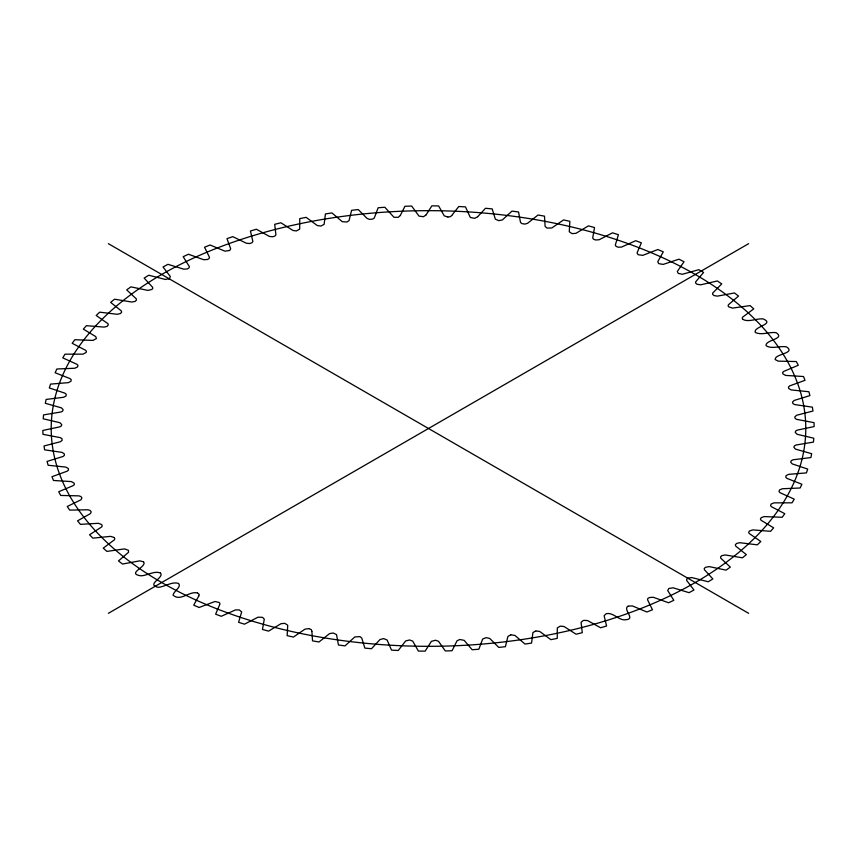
<?xml version="1.0" encoding="UTF-8"?>
<svg xmlns="http://www.w3.org/2000/svg" width="857" height="857" viewBox="0 0 857 857"><rect width="100%" height="100%" fill="white"/><g stroke="black" fill="none" stroke-linecap="round" stroke-linejoin="round"><path stroke-width="1.29" d="M311.884 631.352L312.526 640.854L318.965 641.989L329.581 633.602L333.244 633.002L336.522 634.619L338.461 645.01L345.028 645.889L354.809 636.944L359.972 636.633L361.729 638.004L364.846 648.106L371.499 648.717L379.983 639.558L383.368 638.658M311.884 631.298L311.348 629.649L309.184 628.749M113.927 537.403L110.564 536.364L92.835 538.142L89.567 534.747L101.64 526.959L102.283 525.769L101.533 524.473L98.298 523.295L80.408 524.355L77.559 520.831L90.467 513.6L91.206 511.779L89.985 510.386L87.875 509.786L69.674 510.108L67.253 506.476L81.008 499.781L81.951 497.928L80.912 496.546L78.876 495.86L60.686 495.453L58.715 491.736L73.327 485.565L74.377 484.484L74.109 483.123L71.377 481.591L53.488 480.477L51.977 476.696L67.296 471.125L68.506 470.032L68.314 468.533L65.839 467.076L48.121 465.255L47.071 461.409L63.022 456.481L64.361 455.431L64.329 453.867L62.058 452.378L44.607 449.839L44.028 445.972L60.344 441.751L62.175 440.337L61.929 438.655L60.354 437.648L42.968 434.328L42.85 430.439L59.84 426.84L61.415 425.908L61.758 424.611L59.861 422.705L43.204 418.794L43.557 414.906L61.04 411.971L62.625 411.135L63.15 409.667L61.468 407.868L45.314 403.293L45.571 402.008L46.139 399.437L63.622 397.273L66 395.988L66.268 394.37L65.025 393.213L49.288 387.921L50.574 384.107L68.389 382.64L70.917 381.29L71.26 379.801L70.178 378.665L55.116 372.752L56.862 368.992L74.805 368.242L77.526 366.946L78.008 365.532L77.066 364.354L62.765 357.851L64.961 354.177L83.054 354.145L86.182 352.431L86.428 351.327L85.529 350.256L72.192 343.293L74.827 339.715L93.102 340.4L96.413 338.536L95.748 336.587L83.354 329.152L85.379 326.838L86.418 325.681L104.126 327.106L107.114 326.367L108.325 324.899L107.843 323.571L96.198 315.494L99.669 312.162L117.163 314.283L120.387 313.576L121.651 312.194L121.308 310.909L110.66 302.382L114.527 299.2L131.828 302.039L135.095 301.407L136.445 300.121L136.263 298.825L126.675 289.891L130.917 286.87L147.94 290.416L151.893 289.42L152.782 288.434L152.567 287.256L144.158 278.075L148.754 275.226L165.412 279.468L169.59 278.482L170.307 276.49L163.023 266.988L167.951 264.331L183.859 269.194L187.362 268.916L189.065 267.866L189.343 266.581L183.184 256.693L188.422 254.24L203.698 259.725L207.49 259.489L209.108 258.568L209.472 257.282L204.544 247.234L210.061 244.995L224.93 251.165L229.772 250.437L230.672 248.755L226.987 238.653L232.761 236.65L246.484 243.27L249.901 243.517L252.065 242.692L252.879 241.47L250.415 230.994L256.414 229.237L269.387 236.425L272.783 236.757L275.022 235.986L275.911 234.797L274.711 224.309L280.914 222.788L292.987 230.49L296.436 230.929L299.693 229.119L299.757 218.61L306.131 217.346L317.315 225.562L320.947 226.034L324.117 224.363L325.435 213.939L331.938 212.932L342.254 221.663L346.935 222.017L349.067 220.592L351.606 210.308L358.226 209.569L367.128 218.449L369.496 219.381L372.591 219.113L374.263 218.074L378.162 207.748L384.847 207.265L393.995 217.292L398.226 217.324L400.283 215.568M400.348 215.386L404.954 206.258L411.681 206.055L419.03 216.135L423.508 216.682L426.111 214.882M426.165 214.764L431.864 205.851L438.602 205.916L444.247 215.846L447.804 217.025M219.649 604.763L219.96 603.521L219.199 602.492L214.957 601.507L199.103 607.484L193.725 605.149L198.738 596.097M219.553 604.935L215.632 614.169L221.288 616.29L235.493 609.916L239.307 609.927L241.674 611.93L238.589 622.289L244.481 624.175L258.053 617.179L262.553 617.361L264.299 619.14L262.467 629.466L266.527 630.57L268.573 631.116L281.096 623.66L284.781 623.339L287.727 625.224L287.149 635.669L293.437 637.062L305.038 629.124L308.67 628.652M451.81 215.493L450.396 216.66L448.029 217.035M452.035 215.128L458.752 206.526L465.469 206.869L470.311 217.442L474.617 218.342L477.628 216.778M198.91 595.861L199.22 594.329L197.581 593.033M477.713 216.66L485.501 208.283L492.154 208.894L495.357 219.178L498.806 220.656L502.406 219.906L511.972 211.111L518.539 211.99L520.542 222.499L522.009 223.634L524.934 224.084L527.569 223.302L538.035 215.011L544.474 216.146L545.127 226.462L547.098 228.091L551.801 227.962L563.563 219.938L569.851 221.331L569.273 231.776L572.122 233.64L575.904 233.34L588.427 225.884L594.533 227.534L592.701 237.989L593.515 239.199L595.615 239.981L599.118 239.756L612.519 232.825L618.411 234.711L615.326 245.006L615.99 246.302L618.079 247.202L621.507 247.084L635.712 240.71L641.368 242.831L637.051 252.911L638.101 254.69L642.761 255.354L657.897 249.516L663.275 251.851L657.758 261.739L658.744 263.645L663.168 264.406L678.969 259.189L684.047 261.739L677.351 271.38L678.176 273.362L682.418 274.261L698.819 269.687L703.576 272.44L695.691 281.846L695.638 283.078L696.987 284.213L700.651 284.824L717.341 280.957L721.765 283.892L712.681 293.073L712.649 294.38L714.127 295.611L717.448 296.126L734.47 292.955L738.52 296.061L728.493 304.685L728.075 305.842L728.771 306.881L732.521 308.102L750.1 305.606L753.764 308.863L742.73 317.069L742.162 318.14L742.74 319.265M160.313 572.969C154.421 570.494 147.265 575.647 140.859 575.808C126.043 573.504 147.211 566.948 143.655 561.913M143.44 561.774L139.766 560.853L122.53 564.045L118.48 560.939L128.507 552.315L128.464 550.333L124.586 548.898L106.9 551.394L103.236 548.137L114.335 539.878L114.838 538.732L114.152 537.628M108.368 613.323L748.632 243.677M168.829 278.932L169.365 278.621M688.096 578.111L691.792 577.564L708.246 581.774L712.842 578.925L704.4 569.691L704.272 568.448L705.547 567.291L709.168 566.606L726.083 570.13L730.325 567.109L720.737 558.175L720.555 556.879L721.84 555.647L725.172 554.961L742.473 557.8L746.34 554.618L735.692 546.091L735.349 544.806L736.549 543.467L739.73 542.706L757.331 544.838L760.802 541.506L749.211 533.483L748.643 532.283L749.468 530.997L752.767 529.894L770.582 531.319L773.646 527.848L761.048 520.263L760.405 519.01L761.22 517.66L764.23 516.589L782.173 517.285L784.808 513.707L771.321 506.648L770.529 505.426L771.225 503.98L774.053 502.855L792.039 502.823L794.235 499.149L779.934 492.646L778.992 491.468L779.549 489.936L782.302 488.747L800.138 488.008L801.884 484.248L786.822 478.335L785.73 477.135L786.148 475.592L788.719 474.35L806.426 472.893L807.712 469.079L792.232 463.894L790.668 462.127L791.268 460.67L793.068 459.791L810.861 457.563L811.686 453.707L795.532 449.132L793.85 447.333L794.321 445.919L795.96 445.029L813.443 442.094L813.796 438.206L797.139 434.295L795.242 432.389L795.628 431.039L797.16 430.16L814.15 426.561L814.032 422.672L796.742 419.384L795.157 418.462L794.771 416.973L796.56 415.281L812.972 411.028L812.393 407.161L794.739 404.579L793.046 403.711L792.479 402.126L794.16 400.455L809.929 395.591L809.586 394.306L808.879 391.745L791.161 389.924L788.686 388.467L788.472 387.032L789.618 385.918L805.023 380.304L803.512 376.523L785.623 375.409L782.891 373.877L782.623 372.516L783.673 371.435L798.285 365.264L796.314 361.547L778.231 361.151L775.392 359.672M687.871 578.239L686.661 579.268L686.661 580.457L693.977 590.012L689.049 592.669L673.045 587.784L668.814 588.491L667.699 590.537L673.816 600.307L672.081 601.132L668.578 602.76L653.302 597.275L649.51 597.511L647.892 598.432L647.528 599.718L652.456 609.766L646.939 612.005L632.359 605.92L628.277 606.103M627.999 606.21C622.482 609.348 635.808 619 626.167 619.686C619.279 621.186 613.698 612.348 606.617 613.623M606.038 613.805L604.121 615.712L606.585 626.006L604.592 626.596L600.586 627.763L587.613 620.575L583.81 620.35M583.221 620.511L581.078 622.332L582.289 632.691L576.086 634.212L564.013 626.51L560.253 626.135L557.307 627.881L557.243 638.39L550.869 639.654L539.685 631.438L536.053 630.966M535.743 631.02L532.936 632.52L531.565 643.061L529.401 643.403L525.062 644.068L514.896 635.423L511.008 634.844M510.697 634.887L507.933 636.408L505.394 646.692L498.774 647.431L489.743 638.454L486.208 637.629L482.662 639.043L478.838 649.252L472.153 649.735L464.173 640.35L459.813 639.504L457.049 640.768L452.046 650.742L447.558 650.892L445.319 650.945L438.538 641.325L435.56 640.233L431.382 641.347L425.136 651.149L418.398 651.084L412.753 641.154L409.635 639.986L405.661 640.94L398.248 650.474L391.531 650.131L387.139 640.061L384.011 638.711M197.41 592.958C189.097 590.827 180.452 601.935 173.028 595.122C173.746 591.073 181.748 587.045 178.663 583.553M178.427 583.424C172.096 581.26 164.908 586.841 158.181 587.313C145.529 584.485 164.662 577.704 160.463 573.065M108.368 243.677L748.632 613.323M742.848 319.372C748.547 322.586 756.602 318.215 763.159 318.922C775.542 324.139 752.607 326.806 755.371 332.42M755.467 332.527C761.659 335.494 769.35 331.723 776.088 332.655C786.008 339.126 764.648 339.768 766.137 345.757C771.9 349.388 779.988 345.575 786.565 346.881C796.26 353.448 774.514 353.812 775.242 359.437M217.035 608.888A377.284 217.817 0 0 0 804.819 444.044A377.284 217.817 0 0 0 263.645 232.568A377.284 217.817 0 0 0 217.035 608.888"/></g></svg>
